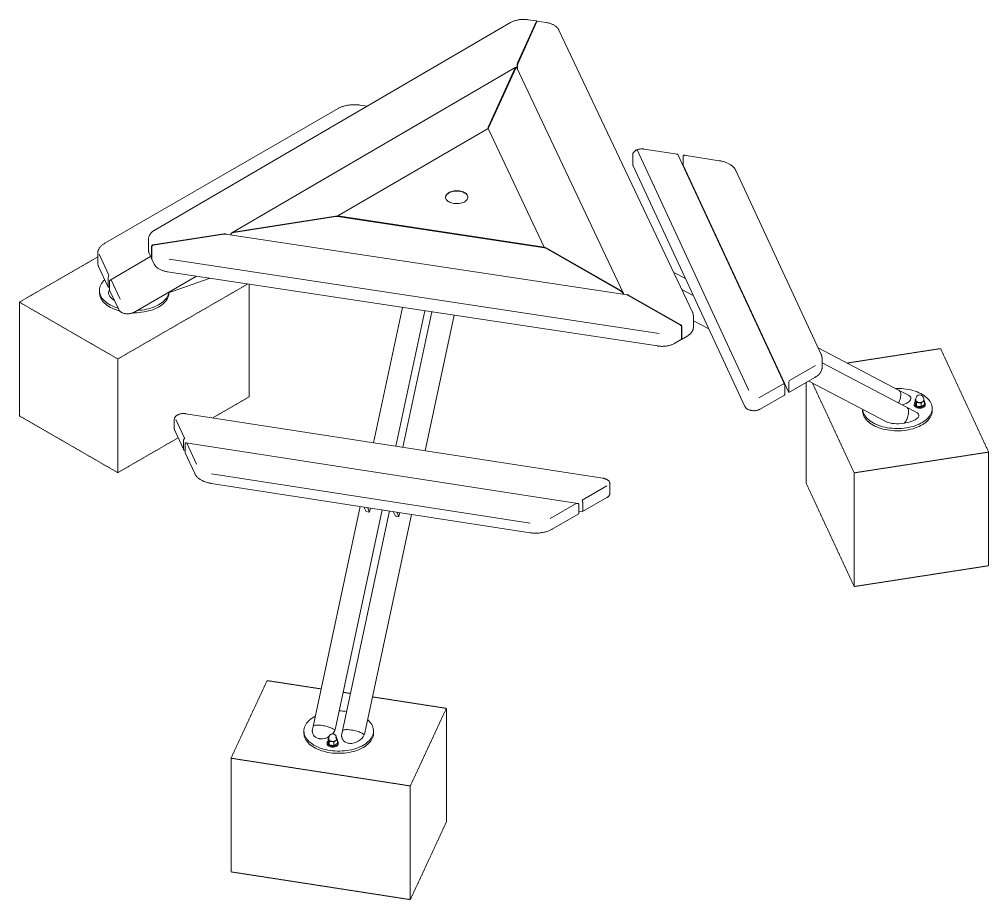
# Model space of a CAD drawing. Header units: millimetres. Extents: x -221 to 7122, y 1780 to 6068.
# Drawn here: x 5000 to 6941, y 1963 to 3726 of the extents above; entities that cross this region are included whole.
import ezdxf

# ---------------------------------------------------------------- set-up
doc = ezdxf.new("R2010")
doc.units = ezdxf.units.MM
doc.linetypes.add('HIDDEN', pattern=[1.905, 1.27, -0.635])
doc.layers.add('ZANO_R', color=7, linetype='Continuous', lineweight=0)
doc.layers.add('ZANO_R_przerywana', color=7, linetype='HIDDEN', lineweight=0)

msp = doc.modelspace()

# ---------------------------------------------------------------- linework, layer by layer
at = {"layer": 'ZANO_R'}
for p, q in [((5984.1, 3719.9), (5270.4, 3303.6)), ((6035.7, 3722.5), (5998.3, 3640.4)), ((5999.6, 3640.2), (6036.9, 3722.3)), ((6036.1, 3723), (6019.1, 3725.5)), ((6036.4, 3721.2), (6036.4, 3721.8)), ((6054.3, 3720.2), (6037.3, 3722.8)), ((6348.6, 3139.7), (6080.8, 3704.7)), ((5994.2, 3630.5), (5425.4, 3298.7)), ((6209.6, 3178.8), (5995.7, 3630.2)), ((5996.9, 3627.6), (5996.9, 3635)), ((5998.1, 3634.8), (5998.1, 3625)), ((5993.2, 3628.9), (5939.4, 3510.6)), ((5940.6, 3510.4), (5994.4, 3628.8)), ((5994.6, 3629.8), (5994.6, 3629.2)), ((5696.8, 3552.3), (5682.7, 3554.5)), ((5638.7, 3547.6), (5171.2, 3277.8)), ((5638.1, 3332.6), (5938.9, 3508)), ((5938.9, 3508), (6051.6, 3270)), ((6237.5, 3465.1), (6461.4, 2982.8)), ((6318.5, 3456.2), (6251.8, 3466.5)), ((6533.4, 2994.3), (6319.3, 3455.6)), ((6228.6, 3454.9), (6228.6, 3436.7)), ((6329.8, 3453.3), (6329.8, 3435.1)), ((6402.1, 3443.2), (6331.4, 3454.2)), ((6229.4, 3433.2), (6453.3, 2950.9)), ((6330, 3434.1), (6541.2, 2979.1)), ((6606.1, 3055.2), (6435, 3423.8)), ((5633.6, 3332.3), (5429.3, 3300)), ((5429.6, 3299.3), (5634, 3331.6)), ((6052.1, 3268.8), (5637.1, 3331.6)), ((6051.6, 3270), (5638.1, 3332.6)), ((5638.1, 3331.8), (5638.1, 3332.6)), ((6051.6, 3269.2), (5638.1, 3331.8)), ((5674, 3326), (5674.5, 3326.3)), ((5707, 3321.1), (5707.7, 3321.3)), ((5753, 3314.5), (5753.4, 3314)), ((5809.8, 3305.5), (5809.6, 3305.9)), ((5259, 3287.2), (5259, 3262.9)), ((5259, 3287), (5259, 3287.2)), ((5409.5, 3296.9), (5267.7, 3274.5)), ((5268, 3273.8), (5409.9, 3296.2)), ((6217.2, 3174.4), (5413, 3296.2)), ((5423.9, 3294.6), (5423.9, 3296.9)), ((5424.2, 3296.2), (5424.2, 3294.6)), ((5914.7, 3290), (5914.3, 3289.7)), ((5259, 3263.1), (5259, 3262.9)), ((5265, 3247.5), (5265, 3271.8)), ((5265.3, 3246.8), (5265.3, 3271.1)), ((5995.3, 3277.4), (5996.4, 3277.6)), ((5995.3, 3277.4), (5996.4, 3277.6)), ((6038.3, 3271.2), (6038.5, 3270.9)), ((6051.6, 3269.2), (6051.6, 3270)), ((6054.4, 3267.9), (6205, 3181.8)), ((6205.9, 3182.4), (6055.3, 3268.4)), ((5157, 3257.6), (5157, 3239.3)), ((5160.1, 3255.9), (5179.5, 3214.2)), ((5263.1, 3251.1), (5181.8, 3204.2)), ((5260.5, 3256.5), (5265.2, 3246.7)), ((5265.5, 3246), (5270.1, 3236.2)), ((5300.3, 3246), (6281.8, 3097.3)), ((5157, 3239.3), (5157, 3239.1)), ((5158.8, 3231.6), (5178.2, 3189.9)), ((5178.1, 3208.7), (5178.1, 3190.5)), ((5184, 3204.5), (5202, 3165.7)), ((5229.4, 3139.5), (5354.8, 3211.9)), ((5294.7, 3177.3), (5382.2, 3207.8)), ((5296.7, 3220.7), (6278.1, 3072.1)), ((6334.3, 3207.2), (6310.7, 3219.6)), ((6434.5, 3207.3), (6435.1, 3207.7)), ((6437, 3203.6), (6436.4, 3203.2)), ((5178.5, 3189.8), (5180.8, 3191.2)), ((5180.8, 3202.7), (5180.8, 3184.5)), ((5181, 3183.7), (5199.1, 3144.9)), ((6350, 3173.3), (6326.9, 3185.5)), ((6445.4, 3183.8), (6445.9, 3184.5)), ((5160.5, 3183.4), (5160.5, 3178.9)), ((5299.9, 3178.9), (5299.9, 3179.1)), ((6209, 3175.7), (6209, 3177.3)), ((6209.9, 3177.8), (6209.9, 3175.6)), ((6219.5, 3173.5), (6324.1, 3113.8)), ((6325, 3114.3), (6220.4, 3174.1)), ((6450.2, 3173.4), (6450.8, 3173.8)), ((6452.8, 3169.7), (6452.2, 3169.3)), ((5767.6, 3149.4), (5709.7, 2878.3)), ((6461.1, 3149.9), (6461.6, 3150.6)), ((5754.1, 2871.4), (5812, 3142.7)), ((5826.3, 3140.5), (5768.4, 2869.2)), ((5812.8, 2862.3), (5870.8, 3133.8)), ((6350, 3133.4), (6350.1, 3133.2)), ((6350.1, 3109), (6350.1, 3133.2)), ((6467.7, 3137.4), (6466.7, 3138)), ((6326.1, 3086.1), (6326.1, 3110.4)), ((6326.9, 3086.6), (6326.9, 3110.9)), ((6350.1, 3122.7), (6381.1, 3106.4)), ((6350.1, 3108.8), (6350.1, 3109)), ((6326.4, 3085.4), (6338.7, 3092.6)), ((6483.5, 3103.5), (6482.4, 3104)), ((6313.1, 3077.6), (6325.5, 3084.9)), ((6761.2, 2983.8), (6600.1, 3068.1)), ((6513.5, 3037.1), (6514.5, 3036.6)), ((6542.6, 3003.3), (6594.7, 3033.3)), ((6607.9, 3029.3), (6607.9, 3047.5)), ((6777, 2949.9), (6607.9, 3038.4)), ((6541.6, 2979), (6593.7, 3009)), ((6481.5, 2968), (6530.4, 2996.2)), ((6533.6, 2993.5), (6533.6, 2975.3)), ((6541.1, 2997.9), (6541.1, 2979.7)), ((6581.1, 3001.8), (6736.6, 2920.4)), ((6483.6, 2945.5), (6532.6, 2973.8)), ((6780.8, 2973.6), (6761.2, 2983.8)), ((6792.4, 2955.8), (6792.4, 2953.9)), ((6795.7, 2965.5), (6794.3, 2964.2)), ((6794.3, 2964.2), (6794.3, 2957.9)), ((6795.7, 2966.1), (6795.7, 2963.6)), ((6796.8, 2958.9), (6796.8, 2952.5)), ((6806.1, 2957.4), (6806.1, 2951)), ((6811.5, 2963.6), (6811.5, 2966.1)), ((6811.5, 2965), (6811.7, 2964.7)), ((6812.9, 2961.4), (6812.9, 2955)), ((6814.7, 2953.9), (6814.7, 2955.8)), ((6169.1, 2807.2), (5333.6, 2936.5)), ((6689, 2945.3), (6689, 2942.4)), ((6796.5, 2939.7), (6777, 2949.9)), ((6828.4, 2942.4), (6828.4, 2947)), ((5310.5, 2924.9), (5310.5, 2906.7)), ((5313.5, 2924.9), (5331.6, 2886.1)), ((5311.3, 2903.1), (5329.3, 2864.3)), ((5329.2, 2883.2), (5329.2, 2865)), ((5331.9, 2877.2), (5331.9, 2859)), ((6118.6, 2756.7), (5333.6, 2878.1)), ((5335.9, 2877.2), (5355.2, 2835.5)), ((5330.1, 2863.7), (5331.9, 2863.4)), ((5332.2, 2858.1), (5351.5, 2816.4)), ((5384.7, 2815.9), (6023.3, 2717.1)), ((5384.5, 2797), (6023.1, 2698.2)), ((6183.1, 2777.4), (6183.1, 2795.6)), ((6127.5, 2763.6), (6176.5, 2791.9)), ((6063.3, 2726.6), (6115.4, 2756.6)), ((6128.1, 2740.3), (6177.1, 2768.6)), ((6128.4, 2759.6), (6128.4, 2741.4)), ((5682.5, 2750.9), (5588.4, 2310.3)), ((5633.6, 2306.7), (5726.9, 2744)), ((5741.2, 2741.8), (5647.2, 2301.2)), ((5694.5, 2740.6), (5690.2, 2749.7)), ((5694.5, 2740.6), (5697.5, 2740.1)), ((5701.7, 2739.5), (5697.4, 2748.6)), ((5698.7, 2740), (5701.7, 2739.5)), ((5703.5, 2747.6), (5701.7, 2739.5)), ((5753.2, 2731.5), (5748.9, 2740.6)), ((5760.4, 2730.4), (5756.1, 2739.5)), ((5762.2, 2738.5), (5760.4, 2730.4)), ((6120.8, 2755.2), (6120.8, 2737)), ((6120.8, 2741.4), (6128, 2740.3)), ((5692.3, 2297.6), (5785.6, 2734.9)), ((5753.2, 2731.5), (5756.3, 2731.1)), ((5757.4, 2730.9), (5760.4, 2730.4)), ((6067.1, 2705), (6119.2, 2735.1)), ((5588.4, 2310.3), (5587.2, 2304.5)), ((5570, 2301), (5570, 2296.5)), ((5632.1, 2302.2), (5632.1, 2302.2)), ((5647.2, 2301.2), (5645.9, 2295.4)), ((5709.5, 2296.5), (5709.5, 2301)), ((5599, 2286), (5599, 2286)), ((5603.2, 2285.3), (5603.2, 2285.3)), ((5616.6, 2277), (5616.6, 2275.1)), ((5618.4, 2285.4), (5619.8, 2286.6)), ((5618.4, 2285.4), (5618.4, 2279.1)), ((5619.8, 2287.3), (5619.8, 2284.8)), ((5620.9, 2280.1), (5620.9, 2273.7)), ((5630.2, 2278.6), (5630.2, 2272.2)), ((5635.6, 2284.8), (5635.6, 2287.3)), ((5635.8, 2285.9), (5635.6, 2286.2)), ((5637.1, 2282.6), (5637.1, 2276.2)), ((5638.9, 2275.1), (5638.9, 2277)), ((5657.8, 2276.9), (5657.8, 2276.9)), ((5662, 2276.2), (5662, 2276.2))]:
    msp.add_line(p, q, dxfattribs=at)
at = {"layer": 'ZANO_R', "flags": 128}
for points in [[(6036.4, 3721.8), (6036.4, 3722.2), (6036.3, 3722.5), (6036.3, 3722.8), (6036.2, 3722.9), (6036.1, 3723), (6035.9, 3722.9), (6035.8, 3722.7), (6035.7, 3722.5)], [(6036.9, 3722.3), (6037, 3722.6), (6037.2, 3722.7), (6037.3, 3722.8), (6037.3, 3722.8)], [(5897.9, 3366.9), (5898.4, 3368.4), (5898.6, 3370), (5898.5, 3371.6), (5898, 3373.1), (5897.3, 3374.6), (5896.2, 3376), (5894.8, 3377.4), (5893.2, 3378.6), (5891.3, 3379.7), (5889.2, 3380.7), (5886.9, 3381.6), (5884.5, 3382.2), (5881.9, 3382.7), (5879.2, 3383), (5876.5, 3383.1), (5873.8, 3383.1), (5871.2, 3382.8), (5868.6, 3382.4), (5866.1, 3381.7), (5863.8, 3380.9), (5861.6, 3380), (5859.7, 3378.9), (5858, 3377.7), (5856.5, 3376.4), (5855.4, 3375), (5854.5, 3373.5), (5854, 3371.9), (5853.8, 3370.4), (5853.9, 3368.8), (5854.4, 3367.3), (5855.2, 3365.8), (5856.2, 3364.4), (5857.6, 3363), (5859.2, 3361.8), (5861.1, 3360.7), (5863.2, 3359.7), (5865.5, 3358.8), (5868, 3358.2), (5870.5, 3357.7), (5873.2, 3357.4), (5875.9, 3357.3), (5878.6, 3357.3), (5881.2, 3357.6), (5883.8, 3358), (5886.3, 3358.7), (5888.7, 3359.4), (5890.8, 3360.4), (5892.8, 3361.5), (5894.5, 3362.7), (5895.9, 3364), (5897, 3365.4), (5897.9, 3366.9)], [(5898.6, 3369.8), (5898.5, 3370.8), (5898, 3372.3), (5897.3, 3373.8), (5896.2, 3375.3), (5894.8, 3376.6), (5893.2, 3377.9), (5891.3, 3379), (5889.2, 3380), (5886.9, 3380.8), (5884.5, 3381.5), (5881.9, 3381.9), (5879.2, 3382.3), (5876.5, 3382.4), (5873.8, 3382.3), (5871.2, 3382), (5868.6, 3381.6), (5866.1, 3381), (5863.8, 3380.2), (5861.6, 3379.2), (5859.7, 3378.2), (5858, 3376.9), (5856.5, 3375.6), (5855.4, 3374.2), (5854.5, 3372.7)], [(5854.5, 3372.7), (5854, 3371.2), (5853.8, 3369.8)], [(5265.5, 3246), (5265.4, 3246.4), (5265.3, 3246.8)], [(5171.2, 3204.9), (5171.2, 3204.8), (5168.8, 3202.4), (5166.6, 3199.9), (5164.8, 3197.4), (5163.3, 3194.7), (5162.1, 3192), (5161.2, 3189.3), (5160.7, 3186.5), (5160.5, 3183.8), (5160.6, 3181), (5161.1, 3178.2), (5161.9, 3175.5), (5163, 3172.8), (5164.4, 3170.1), (5166.1, 3167.5), (5168.2, 3165), (5170.5, 3162.6), (5173.2, 3160.3), (5176.1, 3158.1), (5179.2, 3156), (5182.6, 3154), (5186.3, 3152.2), (5190.1, 3150.5), (5194.1, 3149), (5197.7, 3147.8)], [(5160.5, 3178.9), (5160.6, 3176.4), (5161.1, 3173.7), (5161.9, 3170.9), (5163, 3168.2), (5164.4, 3165.6), (5166.1, 3163), (5168.2, 3160.5), (5170.5, 3158), (5173.2, 3155.7), (5176.1, 3153.5), (5179.2, 3151.4), (5182.6, 3149.4), (5186.3, 3147.6), (5190.1, 3145.9), (5194.1, 3144.4), (5198.3, 3143.1), (5200.5, 3142.5)], [(5227.8, 3138.7), (5230.8, 3138.6), (5235.6, 3138.7), (5240.4, 3139.1), (5245.1, 3139.6), (5249.8, 3140.2), (5254.3, 3141.1), (5258.8, 3142.2), (5263.1, 3143.4), (5267.3, 3144.8), (5271.3, 3146.4), (5275, 3148.1), (5278.6, 3149.9), (5282, 3151.9), (5285.1, 3154.1), (5287.9, 3156.3), (5290.5, 3158.6), (5292.7, 3161.1), (5294.7, 3163.6), (5296.4, 3166.2), (5297.7, 3168.9), (5298.7, 3171.6), (5299.5, 3174.4), (5299.8, 3177.1), (5299.9, 3178.9)], [(5236, 3143.3), (5240.4, 3143.6), (5245.1, 3144.1), (5249.8, 3144.8), (5254.3, 3145.7), (5258.8, 3146.7), (5263.1, 3148), (5267.3, 3149.3), (5271.3, 3150.9), (5275, 3152.6), (5278.6, 3154.5), (5282, 3156.5), (5285.1, 3158.6), (5287.9, 3160.8), (5290.5, 3163.2), (5292.7, 3165.6), (5294.7, 3168.2), (5296.4, 3170.8), (5297.7, 3173.5), (5298.7, 3176.2), (5299.4, 3178.9)], [(6776.7, 2908.1), (6781.3, 2908.9), (6785.8, 2909.9), (6790.2, 2911.1), (6794.4, 2912.4), (6798.5, 2913.9), (6802.3, 2915.6), (6806, 2917.4), (6809.4, 2919.4), (6812.6, 2921.4), (6815.5, 2923.7), (6818.1, 2926), (6820.5, 2928.4), (6822.6, 2930.9), (6824.4, 2933.5), (6825.8, 2936.1), (6827, 2938.8), (6827.8, 2941.6), (6828.2, 2944.3), (6828.4, 2947.1), (6828.2, 2949.9), (6827.7, 2952.6), (6826.9, 2955.4), (6825.7, 2958.1), (6824.2, 2960.7), (6822.4, 2963.3), (6820.3, 2965.8), (6817.9, 2968.2), (6815.3, 2970.5), (6812.3, 2972.7), (6809.1, 2974.8), (6805.7, 2976.7), (6802, 2978.5), (6798.1, 2980.2), (6794.1, 2981.7), (6789.8, 2983), (6785.5, 2984.1), (6781, 2985.1), (6776.3, 2985.9), (6771.7, 2986.5), (6766.9, 2986.9), (6762.1, 2987.2), (6757.3, 2987.2), (6754.9, 2987.2)], [(6761.2, 2958.2), (6762.3, 2960.5), (6763.3, 2963), (6764.2, 2965.5), (6764.8, 2967.9), (6765.3, 2970.3), (6765.5, 2972.7), (6765.6, 2974.8), (6765.4, 2976.9), (6765, 2978.7), (6764.4, 2980.3), (6763.6, 2981.7), (6762.6, 2982.9), (6761.4, 2983.7), (6761.2, 2983.8)], [(6761.2, 2958.2), (6762.3, 2960.5), (6763.3, 2963), (6764.2, 2965.5), (6764.8, 2967.9), (6765.3, 2970.3), (6765.5, 2972.7), (6765.6, 2974.8), (6765.4, 2976.9), (6765, 2978.7), (6764.4, 2980.3), (6763.6, 2981.7), (6762.6, 2982.9), (6761.4, 2983.7), (6761.2, 2983.8)], [(6761.2, 2983.8), (6761.4, 2983.7), (6762.6, 2982.9), (6763.6, 2981.7), (6764.4, 2980.3), (6765, 2978.7), (6765.4, 2976.9), (6765.6, 2974.8), (6765.5, 2972.7), (6765.3, 2970.3), (6764.8, 2967.9), (6764.2, 2965.5), (6763.3, 2963), (6762.3, 2960.5), (6761.2, 2958.2)], [(6761.2, 2983.8), (6761.4, 2983.7), (6762.6, 2982.9), (6763.6, 2981.7), (6764.4, 2980.3), (6765, 2978.7), (6765.4, 2976.9), (6765.6, 2974.8), (6765.5, 2972.7), (6765.3, 2970.3), (6764.8, 2967.9), (6764.2, 2965.5), (6763.3, 2963), (6762.3, 2960.5), (6761.2, 2958.2)], [(6792.4, 2953.9), (6792.5, 2953.1), (6792.9, 2952), (6793.7, 2951), (6794.7, 2950), (6796, 2949.2), (6797.6, 2948.5), (6799.3, 2948), (6801.2, 2947.6), (6803.1, 2947.5), (6805, 2947.5), (6806.9, 2947.8), (6808.7, 2948.2), (6810.4, 2948.8), (6811.8, 2949.6), (6813, 2950.5), (6813.9, 2951.5), (6814.5, 2952.5), (6814.7, 2953.6), (6814.7, 2953.9)], [(6792.5, 2955), (6792.9, 2953.9), (6793.7, 2952.9), (6794.7, 2951.9), (6796, 2951.1), (6797.6, 2950.4), (6799.3, 2949.9), (6801.2, 2949.5), (6803.1, 2949.4), (6805, 2949.4), (6806.9, 2949.7), (6808.7, 2950.1), (6810.4, 2950.7), (6811.8, 2951.5), (6813, 2952.4), (6813.9, 2953.4), (6814.5, 2954.4), (6814.7, 2955.5), (6814.6, 2956.7), (6814.2, 2957.8), (6813.5, 2958.8), (6812.9, 2959.4)], [(6795.7, 2963.6), (6795.7, 2963.4), (6796, 2962.4), (6796.5, 2961.5), (6797.4, 2960.7), (6798.6, 2960.1), (6800, 2959.5), (6801.5, 2959.2)], [(6811.5, 2964.5), (6811.6, 2964.3), (6811.7, 2963.4), (6811.5, 2962.4), (6811, 2961.5), (6810.2, 2960.7), (6809.1, 2960), (6807.8, 2959.4), (6806.3, 2959), (6804.7, 2958.8), (6803.1, 2958.7), (6801.5, 2958.9)], [(6801.5, 2959.2), (6803.2, 2959), (6804.8, 2959.1), (6806.4, 2959.3), (6807.9, 2959.8), (6809.2, 2960.4), (6810.2, 2961.1), (6811, 2962), (6811.4, 2962.9), (6811.5, 2963.6)], [(6689, 2942.4), (6689, 2940.9), (6689.4, 2938.2), (6690.1, 2935.4), (6691.1, 2932.7), (6692.4, 2930), (6694, 2927.4), (6696, 2924.9), (6698.2, 2922.4), (6700.8, 2920.1), (6703.6, 2917.8), (6706.7, 2915.7), (6710, 2913.7), (6713.5, 2911.8), (6717.3, 2910.1), (6721.3, 2908.5), (6725.4, 2907.1), (6729.7, 2905.8), (6734.2, 2904.8), (6738.7, 2903.9), (6743.4, 2903.2), (6748.1, 2902.7), (6752.9, 2902.3), (6757.7, 2902.2), (6762.5, 2902.3), (6767.3, 2902.5), (6772, 2902.9), (6776.7, 2903.6)], [(6689.1, 2945.3), (6689.4, 2942.7), (6690.1, 2940), (6691.1, 2937.2), (6692.4, 2934.6), (6694, 2932), (6696, 2929.4), (6698.2, 2927), (6700.8, 2924.6), (6703.6, 2922.4), (6706.7, 2920.2), (6710, 2918.2), (6713.5, 2916.3), (6717.3, 2914.6), (6721.3, 2913), (6725.4, 2911.6), (6729.7, 2910.4), (6734.2, 2909.3), (6738.7, 2908.4), (6743.4, 2907.7), (6748.1, 2907.2), (6752.9, 2906.9), (6757.7, 2906.7), (6762.5, 2906.8), (6767.3, 2907.1), (6772, 2907.5), (6776.7, 2908.1)], [(6777, 2949.9), (6777.2, 2949.8), (6778.4, 2948.9), (6779.3, 2947.8), (6780.1, 2946.4), (6780.7, 2944.8), (6781.1, 2942.9), (6781.3, 2940.9), (6781.3, 2938.7), (6781, 2936.4), (6780.6, 2934), (6779.9, 2931.5), (6779, 2929), (6778, 2926.5), (6776.8, 2924.1), (6775.4, 2921.8), (6774, 2919.6), (6772.4, 2917.5)], [(6777, 2949.9), (6777.2, 2949.8), (6778.4, 2948.9), (6779.3, 2947.8), (6780.1, 2946.4), (6780.7, 2944.8), (6781.1, 2942.9), (6781.3, 2940.9), (6781.3, 2938.7), (6781, 2936.4), (6780.6, 2934), (6779.9, 2931.5), (6779, 2929), (6778, 2926.5), (6776.8, 2924.1), (6775.4, 2921.8), (6774, 2919.6), (6772.4, 2917.5)], [(6772.4, 2917.5), (6774, 2919.6), (6775.4, 2921.8), (6776.8, 2924.1), (6778, 2926.5), (6779, 2929), (6779.9, 2931.5), (6780.6, 2934), (6781, 2936.4), (6781.3, 2938.7), (6781.3, 2940.9), (6781.1, 2942.9), (6780.7, 2944.8), (6780.1, 2946.4), (6779.3, 2947.8), (6778.4, 2948.9), (6777.2, 2949.8), (6777, 2949.9)], [(6772.4, 2917.5), (6774, 2919.6), (6775.4, 2921.8), (6776.8, 2924.1), (6778, 2926.5), (6779, 2929), (6779.9, 2931.5), (6780.6, 2934), (6781, 2936.4), (6781.3, 2938.7), (6781.3, 2940.9), (6781.1, 2942.9), (6780.7, 2944.8), (6780.1, 2946.4), (6779.3, 2947.8), (6778.4, 2948.9), (6777.2, 2949.8), (6777, 2949.9)], [(6776.7, 2903.6), (6781.3, 2904.4), (6785.8, 2905.4), (6790.2, 2906.5), (6794.4, 2907.9), (6798.5, 2909.4), (6802.3, 2911), (6806, 2912.9), (6809.4, 2914.8), (6812.6, 2916.9), (6815.5, 2919.1), (6818.1, 2921.4), (6820.5, 2923.8), (6822.6, 2926.3), (6824.4, 2928.9), (6825.8, 2931.6), (6827, 2934.3), (6827.8, 2937), (6828.2, 2939.8), (6828.4, 2942.4)], [(5592.8, 2330.8), (5591.9, 2330.3), (5588.5, 2328.3), (5585.4, 2326.2), (5582.5, 2324), (5579.9, 2321.6), (5577.6, 2319.2), (5575.5, 2316.7), (5573.8, 2314.1), (5572.4, 2311.4)], [(5572.4, 2311.4), (5571.3, 2308.7), (5570.6, 2306), (5570.2, 2303.2), (5570.1, 2300.5), (5570.3, 2297.7), (5570.9, 2294.9), (5571.8, 2292.2), (5573, 2289.5), (5574.5, 2286.9), (5576.4, 2284.3), (5578.5, 2281.8), (5580.9, 2279.4), (5583.7, 2277.1), (5586.7, 2275), (5589.9, 2272.9), (5593.4, 2271), (5597.1, 2269.2), (5601, 2267.6), (5605.1, 2266.1), (5609.3, 2264.8), (5613.7, 2263.7), (5618.3, 2262.8), (5622.9, 2262), (5627.6, 2261.4), (5632.3, 2261), (5637.1, 2260.8), (5642, 2260.8), (5646.8, 2261), (5651.5, 2261.4), (5656.2, 2261.9), (5660.9, 2262.7), (5665.4, 2263.6), (5669.8, 2264.7), (5674.1, 2266), (5678.2, 2267.5), (5682.1, 2269.1), (5685.8, 2270.8), (5689.3, 2272.7), (5692.6, 2274.8), (5695.6, 2276.9), (5698.3, 2279.2), (5700.8, 2281.6), (5703, 2284.1), (5704.9, 2286.7), (5706.4, 2289.3), (5707.7, 2292), (5708.6, 2294.7), (5709.2, 2297.4), (5709.4, 2300.2), (5709.4, 2303), (5709, 2305.8), (5708.2, 2308.5), (5707.2, 2311.2), (5705.8, 2313.9), (5704.1, 2316.5), (5702.1, 2319), (5699.8, 2321.4), (5697.8, 2323.3)], [(5632.1, 2302.2), (5631.5, 2303), (5630.6, 2303.9), (5629.4, 2304.7), (5627.9, 2305.6), (5626.1, 2306.5), (5624.2, 2307.4), (5622, 2308.2), (5619.7, 2309), (5617.2, 2309.7), (5614.7, 2310.4), (5612, 2311.1), (5609.4, 2311.6), (5606.7, 2312), (5604.1, 2312.4), (5601.6, 2312.7), (5599.3, 2312.8), (5597.1, 2312.9), (5595.1, 2312.8), (5593.3, 2312.6), (5591.7, 2312.4), (5590.5, 2312), (5589.5, 2311.5), (5588.8, 2311), (5588.5, 2310.4), (5588.4, 2310.3)], [(5632.1, 2302.2), (5631.5, 2303), (5630.6, 2303.9), (5629.4, 2304.7), (5627.9, 2305.6), (5626.1, 2306.5), (5624.2, 2307.4), (5622, 2308.2), (5619.7, 2309), (5617.2, 2309.7), (5614.7, 2310.4), (5612, 2311.1), (5609.4, 2311.6), (5606.7, 2312), (5604.1, 2312.4), (5601.6, 2312.7), (5599.3, 2312.8), (5597.1, 2312.9), (5595.1, 2312.8), (5593.3, 2312.6), (5591.7, 2312.4), (5590.5, 2312), (5589.5, 2311.5), (5588.8, 2311), (5588.5, 2310.4), (5588.4, 2310.3)], [(5588.4, 2310.3), (5588.5, 2310.4), (5588.8, 2311), (5589.5, 2311.5), (5590.5, 2312), (5591.7, 2312.4), (5593.3, 2312.6), (5595.1, 2312.8), (5597.1, 2312.9), (5599.3, 2312.8), (5601.6, 2312.7), (5604.1, 2312.4), (5606.7, 2312), (5609.4, 2311.6), (5612, 2311.1), (5614.7, 2310.4), (5617.2, 2309.7), (5619.7, 2309), (5622, 2308.2), (5624.2, 2307.4), (5626.1, 2306.5), (5627.9, 2305.6), (5629.4, 2304.7), (5630.6, 2303.9), (5631.5, 2303), (5632.1, 2302.2)], [(5588.4, 2310.3), (5588.5, 2310.4), (5588.8, 2311), (5589.5, 2311.5), (5590.5, 2312), (5591.7, 2312.4), (5593.3, 2312.6), (5595.1, 2312.8), (5597.1, 2312.9), (5599.3, 2312.8), (5601.6, 2312.7), (5604.1, 2312.4), (5606.7, 2312), (5609.4, 2311.6), (5612, 2311.1), (5614.7, 2310.4), (5617.2, 2309.7), (5619.7, 2309), (5622, 2308.2), (5624.2, 2307.4), (5626.1, 2306.5), (5627.9, 2305.6), (5629.4, 2304.7), (5630.6, 2303.9), (5631.5, 2303), (5632.1, 2302.2)], [(5570, 2296.5), (5570.1, 2295.9), (5570.3, 2293.1), (5570.9, 2290.4), (5571.8, 2287.6), (5573, 2284.9), (5574.5, 2282.3), (5576.4, 2279.8), (5578.5, 2277.3), (5580.9, 2274.9), (5583.7, 2272.6), (5586.7, 2270.4), (5589.9, 2268.4), (5593.4, 2266.4), (5597.1, 2264.7), (5601, 2263), (5605.1, 2261.6), (5609.3, 2260.3), (5613.7, 2259.1), (5618.3, 2258.2), (5622.9, 2257.4), (5627.6, 2256.9), (5632.3, 2256.5), (5637.1, 2256.3), (5642, 2256.3), (5646.8, 2256.4), (5651.5, 2256.8), (5656.2, 2257.4), (5660.9, 2258.1), (5665.4, 2259.1), (5669.8, 2260.2), (5674.1, 2261.5), (5678.2, 2262.9), (5682.1, 2264.5), (5685.8, 2266.3), (5689.3, 2268.2), (5692.6, 2270.2), (5695.6, 2272.4), (5698.3, 2274.7), (5700.8, 2277.1), (5703, 2279.5), (5704.9, 2282.1), (5706.4, 2284.7), (5707.7, 2287.4), (5708.6, 2290.1), (5709.2, 2292.9), (5709.4, 2295.7), (5709.5, 2296.5)], [(5647.2, 2301.2), (5647.2, 2301.3), (5647.6, 2301.9), (5648.2, 2302.5), (5649.2, 2302.9), (5650.5, 2303.3), (5652, 2303.6), (5653.8, 2303.7), (5655.8, 2303.8), (5658.1, 2303.7), (5660.4, 2303.6), (5662.9, 2303.3), (5665.5, 2303), (5668.1, 2302.5), (5670.8, 2302), (5673.4, 2301.3), (5676, 2300.6), (5678.5, 2299.9), (5680.8, 2299.1), (5683, 2298.3), (5684.9, 2297.4), (5686.6, 2296.5), (5688.1, 2295.6), (5689.3, 2294.8), (5690.2, 2293.9), (5690.8, 2293.1)], [(5647.2, 2301.2), (5647.2, 2301.3), (5647.6, 2301.9), (5648.2, 2302.5), (5649.2, 2302.9), (5650.5, 2303.3), (5652, 2303.6), (5653.8, 2303.7), (5655.8, 2303.8), (5658.1, 2303.7), (5660.4, 2303.6), (5662.9, 2303.3), (5665.5, 2303), (5668.1, 2302.5), (5670.8, 2302), (5673.4, 2301.3), (5676, 2300.6), (5678.5, 2299.9), (5680.8, 2299.1), (5683, 2298.3), (5684.9, 2297.4), (5686.6, 2296.5), (5688.1, 2295.6), (5689.3, 2294.8), (5690.2, 2293.9), (5690.8, 2293.1)], [(5690.8, 2293.1), (5690.2, 2293.9), (5689.3, 2294.8), (5688.1, 2295.6), (5686.6, 2296.5), (5684.9, 2297.4), (5683, 2298.3), (5680.8, 2299.1), (5678.5, 2299.9), (5676, 2300.6), (5673.4, 2301.3), (5670.8, 2302), (5668.1, 2302.5), (5665.5, 2303), (5662.9, 2303.3), (5660.4, 2303.6), (5658.1, 2303.7), (5655.8, 2303.8), (5653.8, 2303.7), (5652, 2303.6), (5650.5, 2303.3), (5649.2, 2302.9), (5648.2, 2302.5), (5647.6, 2301.9), (5647.2, 2301.3), (5647.2, 2301.2)], [(5690.8, 2293.1), (5690.2, 2293.9), (5689.3, 2294.8), (5688.1, 2295.6), (5686.6, 2296.5), (5684.9, 2297.4), (5683, 2298.3), (5680.8, 2299.1), (5678.5, 2299.9), (5676, 2300.6), (5673.4, 2301.3), (5670.8, 2302), (5668.1, 2302.5), (5665.5, 2303), (5662.9, 2303.3), (5660.4, 2303.6), (5658.1, 2303.7), (5655.8, 2303.8), (5653.8, 2303.7), (5652, 2303.6), (5650.5, 2303.3), (5649.2, 2302.9), (5648.2, 2302.5), (5647.6, 2301.9), (5647.2, 2301.3), (5647.2, 2301.2)], [(5618.4, 2280.5), (5618.3, 2280.5), (5617.4, 2279.5), (5616.8, 2278.4), (5616.6, 2277.3), (5616.7, 2276.2), (5617.1, 2275.1), (5617.8, 2274), (5618.9, 2273.1), (5620.2, 2272.3), (5621.7, 2271.6), (5623.4, 2271.1), (5625.3, 2270.7), (5627.2, 2270.6), (5629.2, 2270.6), (5631.1, 2270.9), (5632.9, 2271.3), (5634.5, 2271.9), (5635.9, 2272.7), (5637.1, 2273.6), (5638, 2274.5), (5638.6, 2275.6), (5638.9, 2276.7), (5638.8, 2277.9), (5638.4, 2278.9), (5637.6, 2280), (5637.1, 2280.5)], [(5616.6, 2275.1), (5616.7, 2274.3), (5617.1, 2273.2), (5617.8, 2272.2), (5618.9, 2271.2), (5620.2, 2270.4), (5621.7, 2269.7), (5623.4, 2269.2), (5625.3, 2268.8), (5627.2, 2268.7), (5629.2, 2268.7), (5631.1, 2269), (5632.9, 2269.4), (5634.5, 2270), (5635.9, 2270.8), (5637.1, 2271.7), (5638, 2272.6), (5638.6, 2273.7), (5638.9, 2274.8), (5638.9, 2275.1)], [(5635.6, 2285.7), (5635.8, 2285.2), (5635.8, 2284.2), (5635.5, 2283.3), (5634.9, 2282.4), (5634, 2281.6), (5632.9, 2281), (5631.5, 2280.4), (5630, 2280.1), (5628.3, 2279.9), (5626.7, 2279.9), (5625.1, 2280.2), (5623.6, 2280.6), (5622.3, 2281.1), (5621.2, 2281.8), (5620.3, 2282.6), (5619.8, 2283.5), (5619.6, 2284.5), (5619.7, 2285.4), (5619.8, 2285.7)], [(5619.8, 2284.8), (5619.8, 2284.6), (5620.1, 2283.6), (5620.7, 2282.7), (5621.6, 2281.9), (5622.8, 2281.2), (5624.1, 2280.7), (5625.7, 2280.4), (5627.3, 2280.2), (5629, 2280.3), (5630.6, 2280.5), (5632, 2281), (5633.3, 2281.6), (5634.3, 2282.3), (5635.1, 2283.2), (5635.5, 2284.1), (5635.6, 2285), (5635.4, 2286), (5634.8, 2286.9), (5633.9, 2287.7), (5633.4, 2288)]]:
    msp.add_lwpolyline(points, dxfattribs=at)
at = {"layer": 'ZANO_R'}
for centre, radius, start, end in [((5268, 3271.5), 3.04, 96.2567, 173.9976), ((5268.3, 3270.8), 3.04, 96.2567, 173.9976), ((5266.7, 3247.5), 1.76, 179.5437, 218.0959), ((6321.8, 3110.2), 4.27, 2.6434, 57.7006), ((6322.7, 3110.7), 4.27, 2.6434, 57.7006), ((6325.7, 3086.4), 1.22, 275.0959, 9.4531), ((6324.7, 3086), 1.41, 305.804, 5.5447), ((6776.4, 2965.1), 9.91, 17.1866, 32.7931), ((6776.4, 2965.1), 9.91, 17.186, 32.7916), ((6803.6, 2966.1), 7.9, 0, 180), ((6797.1, 2955.7), 4.61, 127.8068, 188.9484), ((6798.2, 2963.4), 2.95, 147.6248, 205.1268), ((6798.3, 2963.4), 2.82, 156.6323, 207.7799), ((6801.9, 2966.4), 7.64, 213.4389, 266.5665), ((6803.6, 2971.4), 12.8, 260.2289, 297.3572), ((6808.2, 2963.4), 3.68, 290.7421, 19.461), ((6792.1, 2931.2), 9.95, 17.0283, 32.5883), ((6792.1, 2931.2), 9.95, 17.0275, 32.5869), ((5639.8, 2222.8), 118.5, 82.4028, 89.4594), ((5627.7, 2287.3), 7.9, 0, 180), ((5588.6, 2204.4), 82.2, 79.731, 82.7146), ((5588.6, 2204.4), 82.3, 79.8908, 82.5231), ((5622.3, 2284.6), 2.95, 147.6248, 205.1268), ((5626, 2287.6), 7.64, 213.4389, 266.5665), ((5627.7, 2292.6), 12.8, 260.2289, 297.3572), ((5632.3, 2284.6), 3.68, 290.7421, 19.461), ((5647.3, 2195.2), 82.3, 79.7006, 82.6815), ((5647.3, 2195.2), 82.3, 79.8914, 82.5225)]:
    msp.add_arc(centre, radius, start, end, dxfattribs=at)
for centre, major_axis, ratio, start_param, end_param in [((5993.2, 3626.7), (1.19, 3.85), 0.198366, 5.713161, 7.283958), ((5994.4, 3626.5), (1.19, 3.85), 0.198366, 6.070346, 7.283958), ((5998.3, 3638.1), (1.19, 3.85), 0.198366, 1.000772, 2.571569), ((5999.6, 3637.9), (1.19, 3.85), 0.198366, 1.000772, 2.571569), ((5939.4, 3508.3), (1.19, 3.85), 0.198366, 1.000772, 1.787221), ((5940.6, 3508.2), (1.19, 3.85), 0.198366, 1.000772, 1.98561), ((6317.1, 3453.6), (1.82, 2.42), 0.565796, 5.989157, 7.209054), ((6333.7, 3451), (3.77, -2.84), 0.402582, 1.864824, 3.435621), ((6333.7, 3432.8), (3.77, -2.84), 0.402582, 3.435621, 3.786521), ((5633.6, 3330), (5.36, 1.02), 0.410867, 0.503159, 1.492419), ((5634, 3329.3), (5.36, 1.02), 0.410867, 0.86124, 1.492419), ((5633.6, 3330), (5.36, 1.02), 0.410867, 0.168682, 0.405497), ((5409.5, 3294.6), (5.36, 1.02), 0.410867, 0.168682, 1.492419), ((5409.9, 3293.9), (5.36, 1.02), 0.410867, 0.86124, 1.492419), ((5429.3, 3297.7), (5.36, 1.02), 0.410867, 1.492419, 3.063215), ((5429.6, 3297), (5.36, 1.02), 0.410867, 1.492419, 3.063215), ((6055.3, 3266.1), (3.8, -2.82), 0.403157, 1.862012, 3.185749), ((6054.4, 3265.6), (3.8, -2.82), 0.403157, 1.862012, 2.493191), ((5179.5, 3211.8), (1.22, 3.85), 0.201956, 1.0026, 2.573396), ((5184, 3202.3), (3.04, -0.96), 0.697941, 1.788093, 3.358889), ((5208.7, 3171), (29.6, -9.9), 0.47848, 2.913106, 4.220103), ((5208.7, 3171), (29.6, -9.9), 0.478466, 2.913132, 4.220095), ((5179.5, 3193.6), (1.22, 3.85), 0.201956, 2.573396, 3.358889), ((5184, 3184), (3.04, -0.96), 0.697941, 3.358889, 3.709789), ((6205, 3179.6), (3.8, -2.82), 0.403157, 0.291216, 1.862012), ((6205.9, 3180.1), (3.8, -2.82), 0.403157, 0.291216, 1.862012), ((6220.4, 3171.8), (3.8, -2.82), 0.403157, 1.862012, 3.185749), ((6219.5, 3171.3), (3.8, -2.82), 0.403157, 1.862012, 2.493191), ((6530.4, 2994), (3.04, -0.96), 0.697941, 0.217296, 1.788093), ((6542.6, 3001), (1.22, 3.85), 0.201956, 1.0026, 2.573396), ((6530.4, 2975.8), (3.04, -0.96), 0.697941, 5.714989, 6.500482), ((6542.6, 2982.8), (1.22, 3.85), 0.201956, 2.573396, 3.358889), ((6750.8, 2963.9), (35.1, 3.7), 0.372229, 0.224584, 0.509102), ((6750.8, 2963.9), (35.1, 3.7), 0.372247, 0.224576, 0.509135), ((6750.8, 2963.9), (35.1, 3.7), 0.372229, 5.208193, 6.312328), ((6750.8, 2963.9), (35.1, 3.7), 0.372247, 5.208199, 6.31232), ((6766.6, 2930), (35.1, 3.7), 0.373002, 4.838484, 6.31156), ((6766.6, 2930), (35.1, 3.7), 0.373018, 4.83849, 6.311566), ((6766.6, 2930), (35.1, 3.7), 0.373002, 0.223816, 0.510604), ((6766.6, 2930), (35.1, 3.7), 0.373018, 0.223822, 0.510629), ((6766.6, 2930), (35.1, 3.7), 0.373018, 3.652222, 4.83849), ((6766.6, 2930), (35.1, 3.7), 0.373002, 3.652196, 4.838484), ((5331.4, 2884.5), (1.82, 2.42), 0.565796, 0.925868, 2.496665), ((5335.9, 2875), (3.77, -2.84), 0.402582, 1.864824, 3.435621), ((5331.4, 2866.3), (1.82, 2.42), 0.565796, 2.496665, 3.435621), ((5335.9, 2856.7), (3.77, -2.84), 0.402582, 3.435621, 3.786521), ((6115.4, 2754.4), (5.37, 1.01), 0.410778, 6.206454, 7.77725), ((6127.5, 2761.4), (-0.54, 2.9), 0.218381, 4.003817, 5.574613), ((6127.5, 2743.2), (-0.54, 2.9), 0.218381, 3.064861, 4.003817), ((6115.4, 2736.2), (5.37, 1.01), 0.410778, 5.420961, 6.206454), ((5610.4, 2305.6), (21.8, 12), 0.751191, 2.564907, 3.816571), ((5610.4, 2305.6), (21.8, 12), 0.751177, 2.564878, 2.724345), ((5610.4, 2305.6), (21.8, 12), 0.751177, 5.111008, 5.48504), ((5610.4, 2305.6), (21.8, 12), 0.751191, 5.111079, 5.485088), ((5610.4, 2305.6), (21.8, 12), 0.751191, 5.485088, 5.706499), ((5610.4, 2305.6), (21.8, 12), 0.751177, 5.48504, 5.70647), ((5669.1, 2296.5), (21.8, 12), 0.753355, 2.56453, 3.818443), ((5669.1, 2296.5), (21.8, 12), 0.753385, 2.564473, 3.169714), ((5669.1, 2296.5), (21.8, 12), 0.753355, 4.013884, 5.48696), ((5669.1, 2296.5), (21.8, 12), 0.753385, 5.486924, 5.706065), ((5669.1, 2296.5), (21.8, 12), 0.753355, 5.48696, 5.706123), ((5610.4, 2305.6), (21.8, 12), 0.751191, 4.012013, 4.748819), ((5610.4, 2305.6), (21.8, 12), 0.751177, 4.660711, 4.748772)]:
    msp.add_ellipse(centre, major_axis=major_axis, ratio=ratio, start_param=start_param, end_param=end_param, dxfattribs=at)
for points, knots in [([(6019.1, 3725.5), (6018.5, 3725.6), (6016.9, 3725.8), (6014.1, 3726.1), (6010.8, 3726.2), (6007.5, 3726.2), (6004.2, 3726), (6001, 3725.6), (5997.8, 3725), (5994.8, 3724.3), (5991.8, 3723.4), (5989, 3722.4), (5986.4, 3721.2), (5984.8, 3720.4), (5984.1, 3719.9)], [0, 0, 0, 0, 0.046307, 0.133676, 0.221021, 0.308353, 0.395703, 0.483094, 0.570559, 0.658131, 0.745841, 0.833716, 0.921774, 1, 1, 1, 1]), ([(6080.8, 3704.7), (6080.7, 3705), (6080.1, 3706.1), (6079.1, 3707.7), (6077.6, 3709.5), (6075.8, 3711.2), (6073.8, 3712.8), (6071.6, 3714.3), (6069.1, 3715.7), (6066.5, 3716.9), (6063.7, 3718), (6060.7, 3718.9), (6057.7, 3719.6), (6055.5, 3720), (6054.4, 3720.2), (6054.3, 3720.2)], [0, 0, 0, 0, 0.047227, 0.130854, 0.215287, 0.300789, 0.387088, 0.473883, 0.560915, 0.647982, 0.734973, 0.82185, 0.908606, 0.990679, 1, 1, 1, 1]), ([(5682.7, 3554.5), (5682.1, 3554.6), (5680.2, 3554.9), (5677.2, 3555.2), (5673.5, 3555.4), (5669.8, 3555.4), (5666.1, 3555.3), (5662.5, 3555), (5658.9, 3554.5), (5655.3, 3553.8), (5651.9, 3553), (5648.6, 3552), (5645.4, 3550.9), (5642.4, 3549.6), (5640.2, 3548.5), (5639, 3547.8), (5638.7, 3547.6)], [0, 0, 0, 0, 0.0411149, 0.1188087, 0.1964841, 0.274145, 0.3518092, 0.42949, 0.5072046, 0.5849713, 0.6628081, 0.740732, 0.818758, 0.8968969, 0.9751515, 1, 1, 1, 1]), ([(6251.8, 3466.5), (6251.3, 3466.6), (6250.2, 3466.7), (6248.2, 3466.9), (6245.9, 3466.8), (6243.6, 3466.6), (6241.3, 3466.3), (6239.1, 3465.7), (6237, 3465), (6235.1, 3464.1), (6233.4, 3463), (6231.9, 3461.8), (6230.6, 3460.4), (6229.6, 3459), (6229, 3457.4), (6228.7, 3456), (6228.7, 3455.2), (6228.7, 3454.9)], [0, 0, 0, 0, 0.03795, 0.108919, 0.179862, 0.25086, 0.321994, 0.393382, 0.465135, 0.537341, 0.610008, 0.682925, 0.755398, 0.826475, 0.89529, 0.961626, 1, 1, 1, 1]), ([(6228.7, 3436.7), (6228.7, 3436.5), (6228.7, 3435.8), (6228.9, 3434.6), (6229.3, 3433.6), (6229.4, 3433.2)], [0, 0, 0, 0, 0.183182, 0.607576, 1, 1, 1, 1]), ([(6435, 3423.8), (6434.8, 3424.2), (6434.3, 3425.4), (6433.2, 3427.2), (6431.6, 3429.2), (6429.8, 3431.1), (6427.7, 3433), (6425.3, 3434.7), (6422.7, 3436.3), (6420, 3437.8), (6417, 3439.2), (6413.9, 3440.4), (6410.6, 3441.4), (6407.2, 3442.3), (6404.3, 3442.9), (6402.6, 3443.2), (6402.1, 3443.2)], [0, 0, 0, 0, 0.0417491, 0.1167159, 0.1922263, 0.2684689, 0.3452826, 0.4224828, 0.4999018, 0.5774107, 0.6549045, 0.7323394, 0.8096972, 0.8869747, 0.9641779, 1, 1, 1, 1]), ([(5270.4, 3303.6), (5269.9, 3303.3), (5268.7, 3302.6), (5266.9, 3301.3), (5264.9, 3299.6), (5263.2, 3297.8), (5261.8, 3296), (5260.6, 3294), (5259.8, 3292), (5259.2, 3289.9), (5259, 3288.2), (5259.1, 3287.3), (5259.1, 3287)], [0, 0, 0, 0, 0.060651, 0.175157, 0.289719, 0.403948, 0.517436, 0.629717, 0.740403, 0.849353, 0.95678, 1, 1, 1, 1]), ([(5171.2, 3277.8), (5170.8, 3277.5), (5169.4, 3276.7), (5167.3, 3275.3), (5165.1, 3273.5), (5163.1, 3271.5), (5161.3, 3269.5), (5159.9, 3267.4), (5158.7, 3265.2), (5157.8, 3263), (5157.3, 3260.7), (5157, 3258.9), (5157.1, 3257.9), (5157.1, 3257.6)], [0, 0, 0, 0, 0.054333, 0.157074, 0.259875, 0.362525, 0.46481, 0.566463, 0.667209, 0.766843, 0.865313, 0.962772, 1, 1, 1, 1]), ([(5259.1, 3263.1), (5259.1, 3262.5), (5259.1, 3261.3), (5259.4, 3259.5), (5259.9, 3257.8), (5260.4, 3256.8), (5260.5, 3256.5)], [0, 0, 0, 0, 0.235908, 0.540795, 0.84649, 1, 1, 1, 1]), ([(5157.1, 3239), (5157.1, 3238.7), (5157.1, 3237.6), (5157.4, 3235.7), (5157.9, 3233.6), (5158.5, 3232.3), (5158.8, 3231.6)], [0, 0, 0, 0, 0.140908, 0.440116, 0.739759, 1, 1, 1, 1]), ([(5270.1, 3236.2), (5270.3, 3235.9), (5270.8, 3234.9), (5271.9, 3233.2), (5273.4, 3231.4), (5275.1, 3229.7), (5277.1, 3228.1), (5279.4, 3226.6), (5281.8, 3225.2), (5284.5, 3224), (5287.3, 3223), (5290.2, 3222), (5293.3, 3221.3), (5295.4, 3220.9), (5296.5, 3220.7), (5296.7, 3220.7)], [0, 0, 0, 0, 0.047227, 0.130854, 0.215287, 0.300789, 0.387088, 0.473883, 0.560915, 0.647982, 0.734973, 0.82185, 0.908606, 0.990679, 1, 1, 1, 1]), ([(5199.1, 3144.9), (5199.2, 3144.6), (5199.6, 3143.8), (5200.5, 3142.6), (5201.7, 3141.3), (5203.2, 3140.2), (5204.9, 3139.2), (5206.8, 3138.3), (5208.8, 3137.6), (5211, 3137), (5213.3, 3136.7), (5215.6, 3136.5), (5218, 3136.5), (5220.3, 3136.7), (5222.6, 3137), (5224.7, 3137.6), (5226.8, 3138.3), (5228.4, 3139), (5229.2, 3139.4), (5229.4, 3139.5)], [0, 0, 0, 0, 0.03599, 0.094725, 0.154754, 0.216512, 0.279446, 0.342915, 0.406385, 0.469678, 0.532777, 0.595738, 0.658643, 0.721589, 0.784646, 0.847916, 0.911502, 0.975482, 1, 1, 1, 1]), ([(6350, 3133.5), (6350, 3133.9), (6350, 3135), (6349.7, 3136.7), (6349.1, 3138.4), (6348.7, 3139.3), (6348.6, 3139.7)], [0, 0, 0, 0, 0.192029, 0.514424, 0.837674, 1, 1, 1, 1]), ([(6338.7, 3092.6), (6339.1, 3092.8), (6340.4, 3093.6), (6342.2, 3094.9), (6344.2, 3096.5), (6345.9, 3098.3), (6347.3, 3100.2), (6348.5, 3102.2), (6349.3, 3104.2), (6349.8, 3106.3), (6350.1, 3107.8), (6350, 3108.7), (6350, 3108.8)], [0, 0, 0, 0, 0.06182, 0.178533, 0.295302, 0.411733, 0.527408, 0.641853, 0.754671, 0.865721, 0.975219, 1, 1, 1, 1]), ([(6278.1, 3072.1), (6278.7, 3072), (6280.3, 3071.7), (6283.1, 3071.5), (6286.4, 3071.4), (6289.7, 3071.4), (6293, 3071.6), (6296.2, 3072), (6299.4, 3072.6), (6302.5, 3073.3), (6305.4, 3074.2), (6308.3, 3075.2), (6310.8, 3076.4), (6312.4, 3077.2), (6313.1, 3077.6)], [0, 0, 0, 0, 0.046307, 0.133676, 0.221021, 0.308353, 0.395703, 0.483094, 0.570559, 0.658131, 0.745841, 0.833716, 0.921774, 1, 1, 1, 1]), ([(6607.8, 3047.5), (6607.8, 3048), (6607.8, 3049.2), (6607.5, 3051.1), (6607, 3053.2), (6606.4, 3054.6), (6606.1, 3055.2)], [0, 0, 0, 0, 0.176822, 0.463521, 0.750638, 1, 1, 1, 1]), ([(6593.7, 3009), (6594.1, 3009.3), (6595.5, 3010.1), (6597.6, 3011.6), (6599.8, 3013.4), (6601.8, 3015.3), (6603.6, 3017.3), (6605, 3019.4), (6606.2, 3021.6), (6607.1, 3023.9), (6607.6, 3026.1), (6607.9, 3028), (6607.8, 3029.1), (6607.8, 3029.4)], [0, 0, 0, 0, 0.05397, 0.156022, 0.258136, 0.360099, 0.461699, 0.562672, 0.662744, 0.761711, 0.859522, 0.956328, 1, 1, 1, 1]), ([(6453.3, 2950.9), (6453.4, 2950.6), (6453.8, 2949.8), (6454.7, 2948.6), (6455.9, 2947.3), (6457.4, 2946.2), (6459.1, 2945.2), (6461, 2944.3), (6463.1, 2943.6), (6465.3, 2943), (6467.5, 2942.7), (6469.9, 2942.5), (6472.2, 2942.5), (6474.5, 2942.7), (6476.8, 2943), (6479, 2943.5), (6481.1, 2944.2), (6482.6, 2944.9), (6483.4, 2945.4), (6483.6, 2945.5)], [0, 0, 0, 0, 0.03599, 0.0947246, 0.1547545, 0.2165122, 0.2794456, 0.342915, 0.4063853, 0.4696779, 0.5327774, 0.5957379, 0.658643, 0.7215892, 0.7846457, 0.8479162, 0.9115016, 0.9754819, 1, 1, 1, 1]), ([(6794.3, 2964.2), (6794.5, 2964), (6794.9, 2963.4), (6795.3, 2962.6), (6795.5, 2962.2)], [0, 0, 0, 0, 0.495458, 1, 1, 1, 1]), ([(6795.5, 2954.6), (6795.5, 2954.6), (6795.2, 2955.1), (6794.8, 2956.2), (6794.4, 2957.3), (6794.3, 2957.9)], [0, 0, 0, 0, 0.07009, 0.530784, 1, 1, 1, 1]), ([(6795.5, 2962.2), (6795.5, 2962.1), (6795.8, 2961.6), (6796.2, 2960.6), (6796.6, 2959.4), (6796.8, 2958.9)], [0, 0, 0, 0, 0.07009, 0.530784, 1, 1, 1, 1]), ([(6796.8, 2952.5), (6796.5, 2952.8), (6796.1, 2953.3), (6795.7, 2954.1), (6795.5, 2954.6)], [0, 0, 0, 0, 0.495458, 1, 1, 1, 1]), ([(6801.4, 2958.7), (6800.2, 2958.9), (6798.6, 2959), (6797.1, 2958.9), (6796.8, 2958.9)], [0, 0, 0, 0, 0.760801, 1, 1, 1, 1]), ([(6796.8, 2952.5), (6797.1, 2952.3), (6798.6, 2951.8), (6800.2, 2951.4), (6801.4, 2951.2)], [0, 0, 0, 0, 0.2391991, 1, 1, 1, 1]), ([(6806.1, 2957.4), (6804.9, 2957.8), (6803.4, 2958.4), (6801.8, 2958.7), (6801.4, 2958.7)], [0, 0, 0, 0, 0.745921, 1, 1, 1, 1]), ([(6801.4, 2951.2), (6801.8, 2951.1), (6803.4, 2950.9), (6804.9, 2951), (6806.1, 2951)], [0, 0, 0, 0, 0.254079, 1, 1, 1, 1]), ([(6806.1, 2957.4), (6806.6, 2957.9), (6807.8, 2958.9), (6808.9, 2959.6), (6809.5, 2960)], [0, 0, 0, 0, 0.495458, 1, 1, 1, 1]), ([(6809.5, 2952.4), (6809.4, 2952.4), (6808.8, 2952), (6807.6, 2951.5), (6806.6, 2951.2), (6806.1, 2951)], [0, 0, 0, 0, 0.07009, 0.530784, 1, 1, 1, 1]), ([(6809.5, 2960), (6809.6, 2960), (6810.2, 2960.4), (6811.3, 2960.9), (6812.4, 2961.2), (6812.9, 2961.4)], [0, 0, 0, 0, 0.07009, 0.530784, 1, 1, 1, 1]), ([(6812.9, 2955), (6812.4, 2954.5), (6811.2, 2953.5), (6810.1, 2952.8), (6809.5, 2952.4)], [0, 0, 0, 0, 0.495458, 1, 1, 1, 1]), ([(6811.7, 2964.7), (6811.6, 2964.7), (6811.6, 2964.9), (6811.5, 2965), (6811.5, 2965)], [0, 0, 0, 0, 0.493473, 1, 1, 1, 1]), ([(6812.9, 2961.4), (6812.7, 2962), (6812.3, 2963.2), (6811.9, 2964.2), (6811.7, 2964.7)], [0, 0, 0, 0, 0.495458, 1, 1, 1, 1]), ([(5333.6, 2936.5), (5333.2, 2936.5), (5332, 2936.7), (5330, 2936.8), (5327.7, 2936.8), (5325.4, 2936.6), (5323.1, 2936.2), (5320.9, 2935.7), (5318.9, 2935), (5317, 2934.1), (5315.2, 2933), (5313.7, 2931.8), (5312.4, 2930.4), (5311.5, 2928.9), (5310.8, 2927.4), (5310.5, 2926), (5310.5, 2925.2), (5310.5, 2924.8)], [0, 0, 0, 0, 0.03795, 0.108919, 0.179862, 0.25086, 0.321994, 0.393382, 0.465135, 0.537341, 0.610008, 0.682925, 0.755398, 0.826475, 0.89529, 0.961626, 1, 1, 1, 1]), ([(5310.5, 2906.7), (5310.5, 2906.4), (5310.5, 2905.7), (5310.7, 2904.5), (5311.1, 2903.6), (5311.3, 2903.1)], [0, 0, 0, 0, 0.183182, 0.607576, 1, 1, 1, 1]), ([(5351.5, 2816.4), (5351.7, 2816), (5352.3, 2814.8), (5353.4, 2813), (5355, 2811), (5356.8, 2809.1), (5358.9, 2807.2), (5361.3, 2805.5), (5363.8, 2803.9), (5366.6, 2802.4), (5369.6, 2801), (5372.7, 2799.8), (5376, 2798.8), (5379.4, 2797.9), (5382.2, 2797.3), (5384, 2797.1), (5384.5, 2797)], [0, 0, 0, 0, 0.0417491, 0.1167159, 0.1922263, 0.2684689, 0.3452826, 0.4224828, 0.4999018, 0.5774107, 0.6549045, 0.7323394, 0.8096972, 0.8869747, 0.9641779, 1, 1, 1, 1]), ([(6183.1, 2795.6), (6183.1, 2795.8), (6183.2, 2796.4), (6182.9, 2797.6), (6182.5, 2799), (6181.7, 2800.4), (6180.7, 2801.8), (6179.4, 2803), (6177.8, 2804.1), (6176.1, 2805.1), (6174.1, 2805.9), (6172, 2806.6), (6170.3, 2807), (6169.3, 2807.2), (6169.1, 2807.2)], [0, 0, 0, 0, 0.02261, 0.110859, 0.198884, 0.288148, 0.379837, 0.474416, 0.571516, 0.670205, 0.769509, 0.868691, 0.967575, 1, 1, 1, 1]), ([(6177.1, 2768.6), (6177.4, 2768.7), (6178.3, 2769.3), (6179.6, 2770.3), (6181, 2771.6), (6182, 2773.1), (6182.7, 2774.6), (6183.1, 2776.1), (6183.1, 2777), (6183.1, 2777.4)], [0, 0, 0, 0, 0.0883279, 0.2534983, 0.418454, 0.580685, 0.7380705, 0.8897726, 1, 1, 1, 1]), ([(6023.1, 2698.2), (6023.7, 2698.1), (6025.5, 2697.8), (6028.6, 2697.5), (6032.3, 2697.3), (6036, 2697.3), (6039.7, 2697.4), (6043.3, 2697.7), (6046.9, 2698.2), (6050.5, 2698.9), (6053.9, 2699.7), (6057.2, 2700.7), (6060.4, 2701.8), (6063.4, 2703.1), (6065.6, 2704.2), (6066.8, 2704.9), (6067.1, 2705)], [0, 0, 0, 0, 0.041115, 0.118809, 0.196484, 0.274145, 0.351809, 0.42949, 0.507205, 0.584971, 0.662808, 0.740732, 0.818758, 0.896897, 0.975152, 1, 1, 1, 1]), ([(5618.4, 2285.4), (5618.6, 2285.2), (5619, 2284.6), (5619.4, 2283.8), (5619.6, 2283.4)], [0, 0, 0, 0, 0.495458, 1, 1, 1, 1]), ([(5619.6, 2275.8), (5619.6, 2275.8), (5619.4, 2276.3), (5619, 2277.4), (5618.6, 2278.5), (5618.4, 2279.1)], [0, 0, 0, 0, 0.07009, 0.5307844, 1, 1, 1, 1]), ([(5619.6, 2283.4), (5619.7, 2283.3), (5619.9, 2282.8), (5620.3, 2281.8), (5620.7, 2280.6), (5620.9, 2280.1)], [0, 0, 0, 0, 0.07009, 0.530784, 1, 1, 1, 1]), ([(5620.9, 2273.7), (5620.7, 2273.9), (5620.3, 2274.5), (5619.9, 2275.3), (5619.6, 2275.8)], [0, 0, 0, 0, 0.495458, 1, 1, 1, 1]), ([(5620.9, 2280.1), (5621.7, 2280.1), (5623.2, 2280.2), (5624.8, 2280), (5625.6, 2279.9)], [0, 0, 0, 0, 0.495458, 1, 1, 1, 1]), ([(5625.6, 2272.4), (5625.4, 2272.4), (5624.6, 2272.5), (5623, 2272.9), (5621.6, 2273.4), (5620.9, 2273.7)], [0, 0, 0, 0, 0.07009, 0.530784, 1, 1, 1, 1]), ([(5625.6, 2279.9), (5625.7, 2279.9), (5626.5, 2279.8), (5628.1, 2279.4), (5629.5, 2278.9), (5630.2, 2278.6)], [0, 0, 0, 0, 0.07009, 0.530784, 1, 1, 1, 1]), ([(5630.2, 2272.2), (5629.5, 2272.2), (5627.9, 2272.1), (5626.4, 2272.3), (5625.6, 2272.4)], [0, 0, 0, 0, 0.495458, 1, 1, 1, 1]), ([(5630.2, 2278.6), (5631.1, 2279.3), (5632.2, 2280.3), (5633.3, 2281), (5633.6, 2281.2)], [0, 0, 0, 0, 0.745921, 1, 1, 1, 1]), ([(5633.6, 2273.6), (5633.3, 2273.4), (5632.2, 2272.8), (5631.1, 2272.5), (5630.2, 2272.2)], [0, 0, 0, 0, 0.254079, 1, 1, 1, 1]), ([(5633.6, 2281.2), (5634.5, 2281.6), (5635.7, 2282.2), (5636.8, 2282.5), (5637.1, 2282.6)], [0, 0, 0, 0, 0.760801, 1, 1, 1, 1]), ([(5637.1, 2276.2), (5636.8, 2275.9), (5635.7, 2274.9), (5634.5, 2274.2), (5633.6, 2273.6)], [0, 0, 0, 0, 0.239199, 1, 1, 1, 1]), ([(5635.8, 2285.9), (5635.8, 2285.9), (5635.7, 2286.1), (5635.7, 2286.2), (5635.6, 2286.2)], [0, 0, 0, 0, 0.4934729, 1, 1, 1, 1]), ([(5637.1, 2282.6), (5636.9, 2283.2), (5636.4, 2284.4), (5636, 2285.4), (5635.8, 2285.9)], [0, 0, 0, 0, 0.495458, 1, 1, 1, 1])]:
    msp.add_open_spline(points, degree=3, knots=knots, dxfattribs=at)
at = {"layer": 'ZANO_R_przerywana'}
for p, q in [((5157, 3250.4), (5000.2, 3159.9)), ((5457.6, 3196.3), (5197.3, 3046.1)), ((5460.2, 3195.9), (5460.2, 2970.2)), ((5000.2, 3159.9), (5197.3, 3046.1)), ((5000.2, 2932.2), (5000.2, 3159.9)), ((6845.2, 3066.9), (6657.9, 3037.9)), ((6941.5, 2859.6), (6845.2, 3066.9)), ((5197.3, 3046.1), (5197.3, 2818.4)), ((6575.9, 2998.8), (6575.9, 2797.6)), ((6672.2, 2818), (6588.7, 2997.8)), ((5460.2, 2970.2), (5387.4, 2928.1)), ((5197.3, 2818.4), (5000.2, 2932.2)), ((5318.2, 2888.2), (5197.3, 2818.4)), ((6941.5, 2859.6), (6672.2, 2818)), ((6941.5, 2632), (6941.5, 2859.6)), ((6672.2, 2818), (6672.2, 2590.3)), ((6672.2, 2590.3), (6575.9, 2797.6)), ((6672.2, 2590.3), (6941.5, 2632)), ((5424.1, 2246.5), (5496.3, 2402)), ((5496.3, 2402), (5604.4, 2385.3)), ((5648.9, 2378.4), (5663.2, 2376.2)), ((5707.6, 2369.3), (5855.4, 2346.4)), ((5783.2, 2191), (5855.4, 2346.4)), ((5855.4, 2346.4), (5855.4, 2118.8)), ((5424.1, 2246.5), (5783.2, 2191)), ((5424.1, 2018.9), (5424.1, 2246.5)), ((5783.2, 1963.3), (5783.2, 2191)), ((5855.4, 2118.8), (5783.2, 1963.3)), ((5424.1, 2018.9), (5783.2, 1963.3))]:
    msp.add_line(p, q, dxfattribs=at)

doc.saveas('drawing.dxf')
